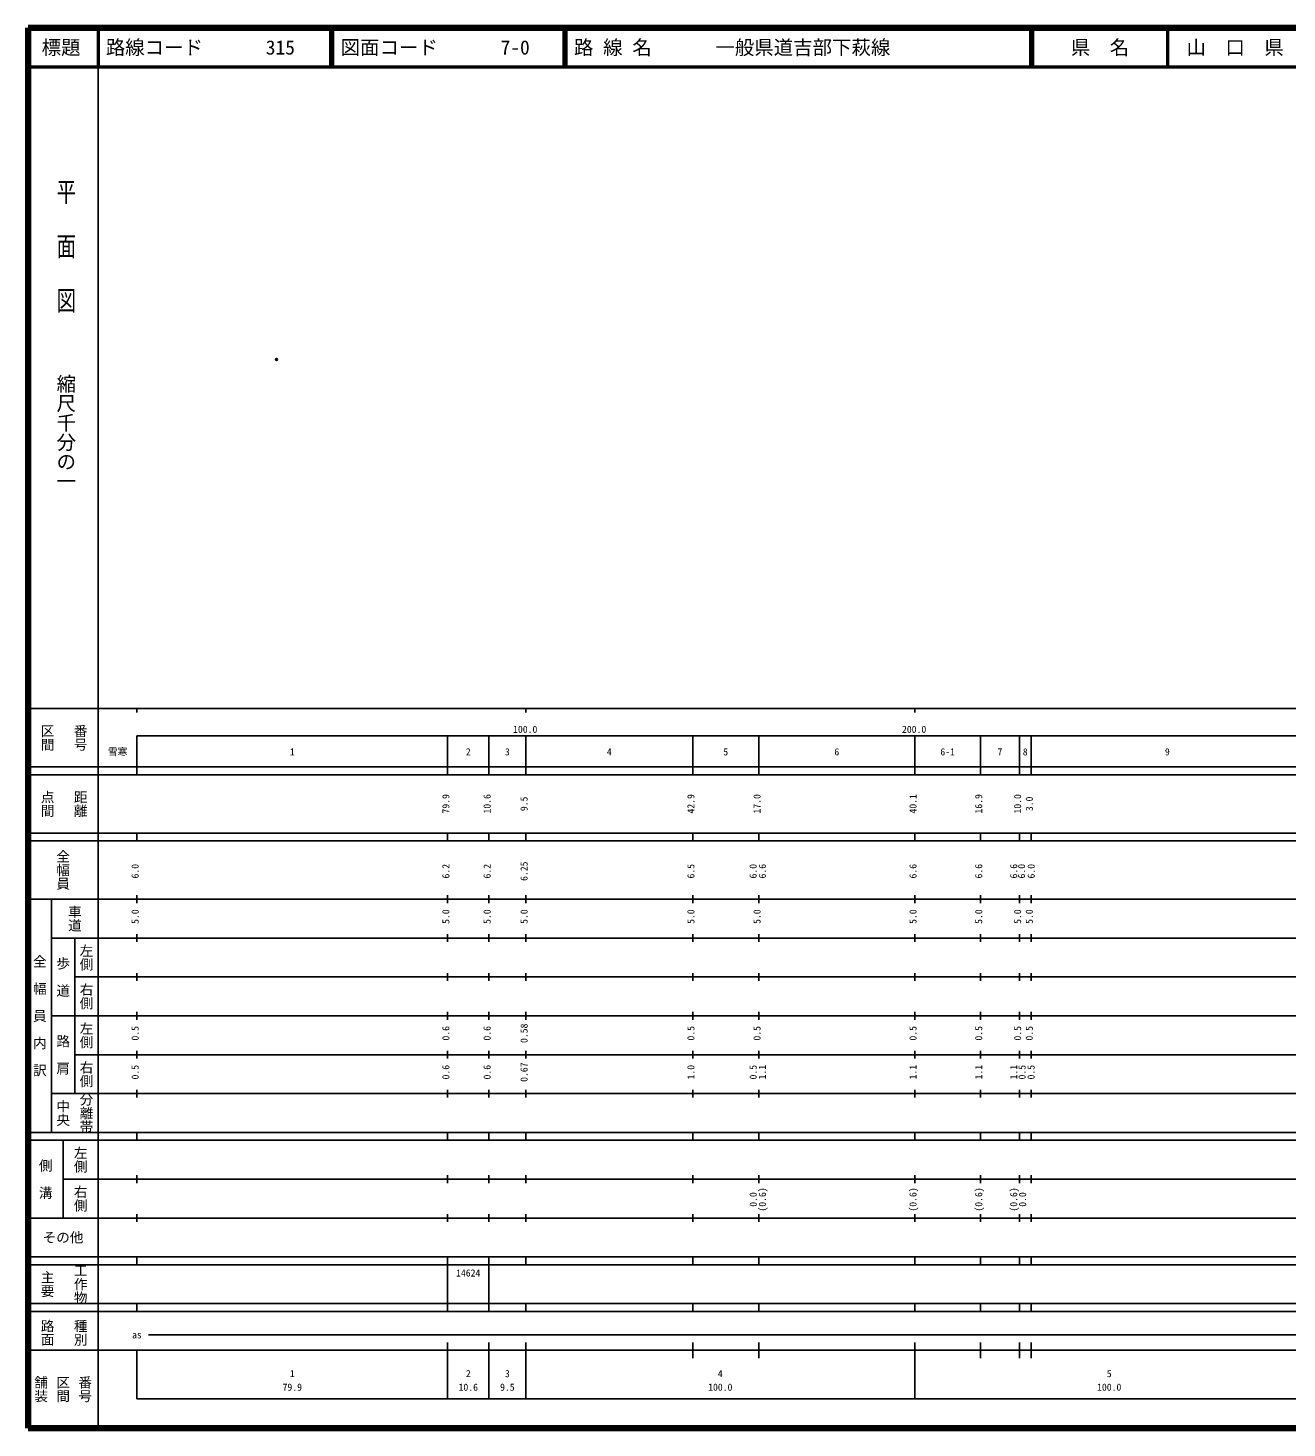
# Model space of a CAD drawing. Units: millimetres on the paper. Extents: x 40 to 680, y 20 to 380.
# Drawn here: x 40 to 363.7, y 20 to 380 of the extents above; entities that cross this region are included whole.
import ezdxf
from ezdxf.enums import TextEntityAlignment as Align

# ---------------------------------------------------------------- set-up
doc = ezdxf.new("R2010")
doc.units = ezdxf.units.MM
doc.header["$PDMODE"] = 32
doc.header["$PDSIZE"] = 0.5
doc.layers.add('M-OTRS', color=6, linetype='Continuous')
doc.layers.add('M-TTL-TXT', color=7, linetype='Continuous')
for name, color, linetype, lineweight in [('M-TTL', 2, 'Continuous', 140), ('M-TTL-BAND', 7, 'Continuous', 25), ('M-TTL-LINE', 7, 'Continuous', 50)]:
    doc.layers.add(name, color=color, linetype=linetype, lineweight=lineweight)
doc.styles.add('@ＭＳ ゴシック', font='')
doc.styles.add('ＭＳ ゴシック', font='')
doc.styles.get('@ＭＳ ゴシック').set_extended_font_data('@MS Gothic')
doc.styles.get('ＭＳ ゴシック').set_extended_font_data('MS Gothic')

msp = doc.modelspace()

# ---------------------------------------------------------------- linework, layer by layer
at = {"layer": 'M-OTRS'}
msp.add_point((103.928, 294.769), dxfattribs=at)
at = {"layer": 'M-TTL'}
for p, q in [((40, 380), (40, 20)), ((680, 380), (40, 380)), ((40, 20), (680, 20))]:
    msp.add_line(p, q, dxfattribs=at)
at = {"layer": 'M-TTL-BAND'}
for p, q in [((58, 370), (58, 20)), ((40, 205), (579, 205)), ((68, 205), (68, 204)), ((168, 205), (168, 204)), ((268, 205), (268, 204)), ((68, 198), (579, 198)), ((68, 198), (68, 188)), ((147.9, 188), (147.9, 198)), ((158.5, 188), (158.5, 198)), ((168, 188), (168, 198)), ((210.9, 188), (210.9, 198)), ((227.9, 188), (227.9, 198)), ((268, 188), (268, 198)), ((284.9, 188), (284.9, 198)), ((294.9, 188), (294.9, 198)), ((297.9, 188), (297.9, 198)), ((40, 190), (579, 190)), ((40, 188), (579, 188)), ((40, 173), (579, 173)), ((68, 171), (68, 173)), ((147.9, 171), (147.9, 173)), ((158.5, 171), (158.5, 173)), ((168, 171), (168, 173)), ((210.9, 171), (210.9, 173)), ((227.9, 171), (227.9, 173)), ((268, 171), (268, 173)), ((284.9, 171), (284.9, 173)), ((294.9, 171), (294.9, 173)), ((297.9, 171), (297.9, 173)), ((40, 171), (579, 171)), ((40, 156), (579, 156)), ((46, 96), (46, 156)), ((68, 155), (68, 157)), ((147.9, 155), (147.9, 157)), ((158.5, 155), (158.5, 157)), ((168, 155), (168, 157)), ((210.9, 155), (210.9, 157)), ((227.9, 155), (227.9, 157)), ((268, 155), (268, 157)), ((284.9, 155), (284.9, 157)), ((294.9, 155), (294.9, 157)), ((297.9, 155), (297.9, 157)), ((46, 146), (579, 146)), ((52, 146), (52, 106)), ((68, 145), (68, 147)), ((147.9, 145), (147.9, 147)), ((158.5, 145), (158.5, 147)), ((168, 145), (168, 147)), ((210.9, 145), (210.9, 147)), ((227.9, 145), (227.9, 147)), ((268, 145), (268, 147)), ((284.9, 145), (284.9, 147)), ((294.9, 145), (294.9, 147)), ((297.9, 145), (297.9, 147)), ((68, 135), (68, 137)), ((147.9, 135), (147.9, 137)), ((158.5, 135), (158.5, 137)), ((168, 135), (168, 137)), ((210.9, 135), (210.9, 137)), ((227.9, 135), (227.9, 137)), ((268, 135), (268, 137)), ((284.9, 135), (284.9, 137)), ((294.9, 135), (294.9, 137)), ((297.9, 135), (297.9, 137)), ((52, 136), (579, 136)), ((46, 126), (579, 126)), ((68, 125), (68, 127)), ((147.9, 125), (147.9, 127)), ((158.5, 125), (158.5, 127)), ((168, 125), (168, 127)), ((210.9, 125), (210.9, 127)), ((227.9, 125), (227.9, 127)), ((268, 125), (268, 127)), ((284.9, 125), (284.9, 127)), ((294.9, 125), (294.9, 127)), ((297.9, 125), (297.9, 127)), ((52, 116), (579, 116)), ((68, 115), (68, 117)), ((147.9, 115), (147.9, 117)), ((158.5, 115), (158.5, 117)), ((168, 115), (168, 117)), ((210.9, 115), (210.9, 117)), ((227.9, 115), (227.9, 117)), ((268, 115), (268, 117)), ((284.9, 115), (284.9, 117)), ((294.9, 115), (294.9, 117)), ((297.9, 115), (297.9, 117)), ((46, 106), (579, 106)), ((68, 105), (68, 107)), ((147.9, 105), (147.9, 107)), ((158.5, 105), (158.5, 107)), ((168, 105), (168, 107)), ((210.9, 105), (210.9, 107)), ((227.9, 105), (227.9, 107)), ((268, 105), (268, 107)), ((284.9, 105), (284.9, 107)), ((294.9, 105), (294.9, 107)), ((297.9, 105), (297.9, 107)), ((40, 96), (579, 96)), ((40, 94), (579, 94)), ((49, 94), (49, 74)), ((68, 94), (68, 96)), ((147.9, 94), (147.9, 96)), ((158.5, 94), (158.5, 96)), ((168, 94), (168, 96)), ((210.9, 94), (210.9, 96)), ((227.9, 94), (227.9, 96)), ((268, 94), (268, 96)), ((284.9, 94), (284.9, 96)), ((294.9, 94), (294.9, 96)), ((297.9, 94), (297.9, 96)), ((49, 84), (579, 84)), ((68, 83), (68, 85)), ((147.9, 83), (147.9, 85)), ((158.5, 83), (158.5, 85)), ((168, 83), (168, 85)), ((210.9, 83), (210.9, 85)), ((227.9, 83), (227.9, 85)), ((268, 83), (268, 85)), ((284.9, 83), (284.9, 85)), ((294.9, 83), (294.9, 85)), ((297.9, 83), (297.9, 85)), ((40, 74), (579, 74)), ((68, 73), (68, 75)), ((147.9, 73), (147.9, 75)), ((158.5, 73), (158.5, 75)), ((168, 73), (168, 75)), ((210.9, 73), (210.9, 75)), ((227.9, 73), (227.9, 75)), ((268, 73), (268, 75)), ((284.9, 73), (284.9, 75)), ((294.9, 73), (294.9, 75)), ((297.9, 73), (297.9, 75)), ((40, 64), (579, 64)), ((40, 62), (579, 62)), ((68, 62), (68, 64)), ((147.9, 62), (147.9, 64)), ((147.9, 52), (147.9, 62)), ((158.5, 62), (158.5, 64)), ((158.5, 52), (158.5, 62)), ((168, 62), (168, 64)), ((210.9, 62), (210.9, 64)), ((227.9, 62), (227.9, 64)), ((268, 62), (268, 64)), ((284.9, 62), (284.9, 64)), ((294.9, 62), (294.9, 64)), ((297.9, 62), (297.9, 64)), ((40, 52), (579, 52)), ((68, 50), (68, 52)), ((147.9, 50), (147.9, 52)), ((158.5, 50), (158.5, 52)), ((168, 50), (168, 52)), ((210.9, 50), (210.9, 52)), ((227.9, 50), (227.9, 52)), ((268, 50), (268, 52)), ((284.9, 50), (284.9, 52)), ((294.9, 50), (294.9, 52)), ((297.9, 50), (297.9, 52)), ((40, 50), (579, 50)), ((71, 44), (527.9, 44)), ((40, 40), (579, 40)), ((68, 40), (68, 27.5)), ((147.9, 27.5), (147.9, 42)), ((158.5, 27.5), (158.5, 42)), ((168, 27.5), (168, 42)), ((210.9, 38), (210.9, 42)), ((227.9, 38), (227.9, 42)), ((268, 27.5), (268, 42)), ((284.9, 38), (284.9, 42)), ((294.9, 38), (294.9, 42)), ((297.9, 38), (297.9, 42)), ((68, 27.5), (579, 27.5))]:
    msp.add_line(p, q, dxfattribs=at)
at = {"layer": 'M-TTL-LINE'}
for p, q in [((58, 380), (58, 370)), ((117.75, 380), (117.75, 370)), ((118.25, 380), (118.25, 370)), ((177.75, 380), (177.75, 370)), ((178.25, 380), (178.25, 370)), ((297.75, 380), (297.75, 370)), ((298.25, 380), (298.25, 370)), ((333, 380), (333, 370)), ((40, 370), (680, 370))]:
    msp.add_line(p, q, dxfattribs=at)

# ---------------------------------------------------------------- texts
at = {"layer": 'M-TTL-BAND', "style": '@ＭＳ ゴシック', "width": 1.4}
msp.add_text('平  面  図', height=3.666, rotation=270, dxfattribs=at).set_placement((49.777, 306.475), align=Align.MIDDLE_RIGHT)
at = {"layer": 'M-TTL-BAND', "style": '@ＭＳ ゴシック'}
msp.add_text('縮尺千分の一', height=3.666, rotation=270, dxfattribs=at).set_placement((49.777, 261.03), align=Align.MIDDLE_RIGHT)
for s, p in [('区間', (45, 197.5)), ('番号', (53.5, 197.5)), ('点間', (45, 180.5)), ('距離', (53.5, 180.5)), ('全幅員', (49, 163.5)), ('車道', (52, 151)), ('左側', (55, 141)), ('全\u3000幅\u3000員\u3000内\u3000訳', (43, 126)), ('歩\u3000道', (49, 136)), ('右側', (55, 131)), ('左側', (55, 121)), ('路\u3000肩', (49, 116)), ('右側', (55, 111)), ('分離帯', (55, 101)), ('中央', (49, 101)), ('左側', (53.5, 89)), ('側\u3000溝', (44.5, 84)), ('右側', (53.5, 79)), ('工作物', (53.5, 57)), ('主要', (45, 57)), ('路面', (45, 44.5)), ('種別', (53.5, 44.5)), ('舗装', (43.333, 30)), ('区間', (49, 30)), ('番号', (54.667, 30))]:
    msp.add_text(s, height=2.566, rotation=270, dxfattribs=at).set_placement(p, align=Align.MIDDLE_CENTER)
at = {"layer": 'M-TTL-BAND', "style": 'ＭＳ ゴシック'}
for s, p in [('100.0', (167.844, 198.195)), ('200.0', (267.844, 198.195)), ('雪寒', (63.048, 192.405)), ('1', (107.95, 192.405)), ('2', (153.2, 192.405)), ('3', (163.25, 192.405)), ('4', (189.45, 192.405)), ('5', (219.4, 192.405)), ('6', (247.95, 192.405)), ('6-1', (276.45, 192.405)), ('7', (289.9, 192.405)), ('8', (296.4, 192.405)), ('9', (332.95, 192.405)), ('as', (68, 42.5)), ('1', (107.95, 32.523)), ('2', (153.2, 32.523)), ('3', (163.25, 32.523)), ('4', (218, 32.523)), ('5', (318, 32.523)), ('79.9', (107.95, 29.033)), ('10.6', (153.2, 29.033)), ('9.5', (163.25, 29.033)), ('100.0', (218, 29.033)), ('100.0', (318, 29.033))]:
    msp.add_text(s, height=1.833, dxfattribs=at).set_placement(p, align=Align.BOTTOM_CENTER)
for s, p in [('79.9', (148.9, 180.5)), ('10.6', (159.5, 180.5)), ('9.5', (169, 180.5)), ('42.9', (211.9, 180.5)), ('17.0', (228.9, 180.5)), ('40.1', (269, 180.5)), ('16.9', (285.9, 180.5)), ('10.0', (295.9, 180.5)), ('3.0', (298.9, 180.5)), ('6.0', (69, 163.174)), ('6.2', (148.9, 163.174)), ('6.2', (159.5, 163.174)), ('6.25', (169, 163.174)), ('6.5', (211.9, 163.174)), ('6.0', (227.9, 163.174)), ('6.6', (230.27, 163.174)), ('6.6', (269, 163.174)), ('6.6', (285.9, 163.174)), ('6.6', (294.9, 163.174)), ('6.0', (296.913, 163.174)), ('6.0', (299.4, 163.174)), ('5.0', (69, 151.5)), ('5.0', (148.9, 151.5)), ('5.0', (159.5, 151.5)), ('5.0', (169, 151.5)), ('5.0', (211.9, 151.5)), ('5.0', (228.9, 151.5)), ('5.0', (269, 151.5)), ('5.0', (285.9, 151.5)), ('5.0', (295.9, 151.5)), ('5.0', (298.9, 151.5)), ('0.5', (69, 121.5)), ('0.6', (148.9, 121.5)), ('0.6', (159.5, 121.5)), ('0.58', (169, 121.5)), ('0.5', (211.9, 121.5)), ('0.5', (228.9, 121.5)), ('0.5', (269, 121.5)), ('0.5', (285.9, 121.5)), ('0.5', (295.9, 121.5)), ('0.5', (298.9, 121.5)), ('0.5', (69, 111.5)), ('0.6', (148.9, 111.5)), ('0.6', (159.5, 111.5)), ('0.67', (169, 111.5)), ('1.0', (211.9, 111.5)), ('0.5', (227.9, 111.5)), ('1.1', (230.27, 111.5)), ('1.1', (269, 111.5)), ('1.1', (285.9, 111.5)), ('1.1', (294.9, 111.5)), ('0.5', (297.041, 111.5)), ('0.5', (299.357, 111.5)), ('0.0', (227.922, 78.764)), ('(0.6)', (230.27, 78.764)), ('(0.6)', (269, 78.764)), ('(0.6)', (285.9, 78.764)), ('(0.6)', (294.9, 78.764)), ('0.0', (297.185, 78.764))]:
    msp.add_text(s, height=1.833, rotation=90, dxfattribs=at).set_placement(p, align=Align.BOTTOM_CENTER)
msp.add_text('その他', height=2.566, dxfattribs=at).set_placement((49, 69), align=Align.MIDDLE_CENTER)
msp.add_text('14624', height=1.833, dxfattribs=at).set_placement((150.075, 58.405), align=Align.BOTTOM_LEFT)
at = {"layer": 'M-TTL-TXT', "style": 'ＭＳ ゴシック'}
for s, p in [('標題', (48.5, 375)), ('県\u3000名', (315.625, 375)), ('山\u3000口\u3000県', (350.375, 375))]:
    msp.add_text(s, height=3.666, dxfattribs=at).set_placement(p, align=Align.MIDDLE_CENTER)
for s, p in [('路線コード', (60, 375)), ('315', (101.142, 375)), ('図面コード', (120.38, 375)), ('7-0', (161.521, 375)), ('路 線 名', (180.38, 375)), ('一般県道吉部下萩線', (216.734, 375))]:
    msp.add_text(s, height=3.666, dxfattribs=at).set_placement(p, align=Align.MIDDLE_LEFT)

doc.saveas('drawing.dxf')
